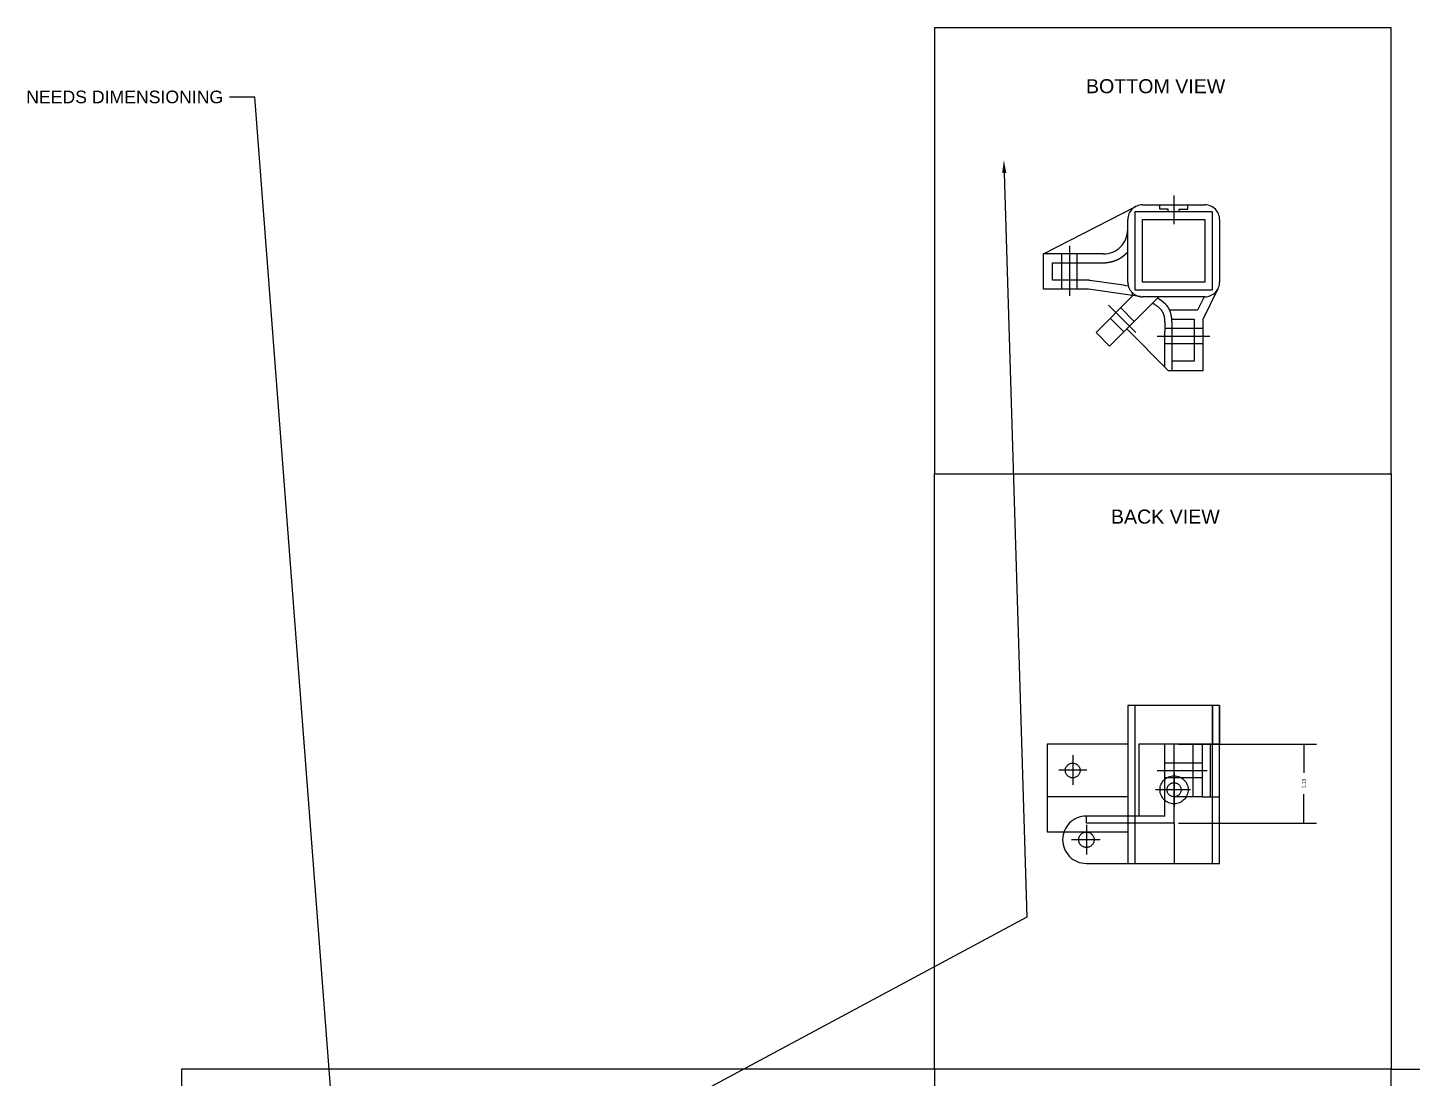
# Model space of a CAD drawing. Header units: inches. Extents: x 3.9 to 34.1, y 1.2 to 30.9.
# Drawn here: x 3.9 to 23.64, y 15.96 to 30.93 of the extents above; entities that cross this region are included whole.
import ezdxf
from ezdxf import colors
from ezdxf.entities.mleader import LeaderData, LeaderLine
from ezdxf.math import Vec2, Vec3

# ---------------------------------------------------------------- set-up
doc = ezdxf.new("R2010")
doc.units = ezdxf.units.IN
doc.header["$MEASUREMENT"] = 0
doc.linetypes.add('ACAD_ISO02W100', pattern=[15, 12, -3])
doc.linetypes.add('ACAD_ISO08W100', pattern=[36, 24, -3, 6, -3])
for name, color, linetype in [('Centerline', 5, 'ACAD_ISO08W100'), ('ortho boundary', 1, 'Continuous'), ('submerged layer', 3, 'ACAD_ISO02W100'), ('visible layer', 7, 'Continuous')]:
    doc.layers.add(name, color=color, linetype=linetype)
doc.styles.get("Standard").update_dxf_attribs({"font": 'arial.ttf'})
doc.dimstyles.get("Standard").update_dxf_attribs({"dimtxt": 0.05, "dimasz": 0.05, "dimexe": 0.18, "dimexo": 0.0625, "dimgap": 0.09, "dimtad": 0, "dimzin": 0, "dimdsep": 46, "dimtxsty": 'Standard', "dimblk": 'NONE', "dimcen": 0.09, "dimadec": 0, "dimazin": 0, "dimtfac": 1, "dimtix": 1, "dimtofl": 0, "dimtmove": 0, "dimatfit": 3, "dimldrblk": 'NONE', "dimfxl": 1, "dimtolj": 1, "dimtzin": 0, "dimarcsym": 0})

# ---------------------------------------------------------------- blocks, each defined once
blk = doc.blocks.new('*D39')
at = {"layer": 'Defpoints', "color": 0, "linetype": 'ACAD_ISO02W100', "transparency": 16777216}
for p in [(20.243, 20.72), (20.243, 19.595), (22.094, 19.595)]:
    blk.add_point(p, dxfattribs=at)
at = {"layer": 'ortho boundary', "color": 0, "linetype": 'ACAD_ISO02W100', "lineweight": -2, "transparency": 16777216}
for p, q in [((20.305, 20.72), (22.274, 20.72)), ((22.094, 20.72), (22.094, 20.31)), ((22.094, 19.595), (22.094, 20.005)), ((20.305, 19.595), (22.274, 19.595))]:
    blk.add_line(p, q, dxfattribs=at)
at = {"layer": 'ortho boundary', "color": 0, "linetype": 'ACAD_ISO02W100', "transparency": 16777216, "insert": (22.094, 20.158), "char_height": 0.05, "attachment_point": 5, "rotation": 90}
blk.add_mtext('\\A1;1.13', dxfattribs=at)
blk = doc.blocks.new('_None')

msp = doc.modelspace()

# ---------------------------------------------------------------- linework, layer by layer
at = {"layer": 'Centerline'}
msp.add_line((20.238, 28.54), (20.238, 28.131), dxfattribs=at)
at = {"layer": 'Centerline', "linetype": 'ACAD_ISO02W100'}
for p, q in [((18.753, 27.823), (18.753, 27.11)), ((19.31, 26.975), (19.699, 26.585)), ((20.003, 26.536), (20.752, 26.536)), ((18.798, 20.561), (18.798, 20.138)), ((19.001, 20.35), (18.602, 20.35)), ((20.003, 20.345), (20.716, 20.345)), ((20.243, 20.311), (20.243, 19.826)), ((20.478, 20.07), (19.977, 20.07)), ((18.993, 19.569), (18.993, 19.146)), ((19.188, 19.358), (18.779, 19.358))]:
    msp.add_line(p, q, dxfattribs=at)
at = {"layer": 'ortho boundary', "linetype": 'ACAD_ISO02W100'}
for p, q in [((16.828, 16.086), (16.828, 24.571)), ((23.338, 24.571), (23.338, 16.086)), ((16.828, 16.086), (6.093, 16.086)), ((6.093, 16.086), (6.093, 9.726)), ((23.338, 16.086), (34.072, 16.086))]:
    msp.add_line(p, q, dxfattribs=at)
at = {"layer": 'ortho boundary'}
msp.add_line((18.802, 20.35), (18.693, 20.35), dxfattribs=at)
at = {"layer": 'ortho boundary', "linetype": 'ACAD_ISO02W100'}
for points in [[(16.828, 24.571), (23.338, 24.571), (23.338, 30.931), (21.104, 30.931), (16.828, 30.931)], [(16.828, 9.726), (23.338, 9.726), (23.338, 16.086), (21.104, 16.086), (16.828, 16.086)]]:
    msp.add_lwpolyline(points, close=True, dxfattribs=at)
at = {"layer": 'submerged layer', "linetype": 'ACAD_ISO02W100'}
for p, q in [((20.038, 28.343), (20.038, 28.406)), ((20.158, 28.343), (20.038, 28.343)), ((20.158, 28.306), (20.158, 28.343)), ((20.318, 28.306), (20.318, 28.343)), ((20.318, 28.343), (20.438, 28.343)), ((20.438, 28.343), (20.438, 28.406)), ((18.643, 27.206), (18.643, 27.706)), ((18.863, 27.206), (18.863, 27.706)), ((19.482, 26.939), (19.68, 26.741)), ((19.332, 26.79), (19.53, 26.592)), ((20.659, 26.646), (20.11, 26.646)), ((20.659, 26.426), (20.109, 26.426)), ((19.683, 21.27), (19.683, 19.695)), ((20.793, 21.27), (20.793, 20.72)), ((20.793, 19.02), (20.793, 21.27)), ((20.243, 19.97), (20.243, 20.72)), ((20.513, 20.72), (20.513, 19.97)), ((20.763, 19.97), (20.763, 20.72)), ((20.643, 20.45), (20.113, 20.45)), ((20.643, 20.24), (20.113, 20.24)), ((19.583, 19.695), (19.583, 19.02)), ((19.683, 19.695), (19.683, 19.02)), ((18.674, 19.47), (19.583, 19.47))]:
    msp.add_line(p, q, dxfattribs=at)
at = {"layer": 'submerged layer'}
for p, q in [((19.793, 27.306), (19.793, 28.196)), ((19.793, 28.196), (20.683, 28.196)), ((20.683, 28.196), (20.683, 27.306)), ((20.683, 27.306), (19.793, 27.306))]:
    msp.add_line(p, q, dxfattribs=at)
at = {"layer": 'submerged layer', "linetype": 'ACAD_ISO02W100'}
for radius in [0.2, 0.1]:
    msp.add_circle((20.243, 20.07), radius, dxfattribs=at)
at = {"layer": 'visible layer', "linetype": 'ACAD_ISO02W100'}
for p, q in [((18.383, 27.706), (19.696, 28.382)), ((20.793, 28.306), (19.683, 28.306)), ((19.683, 28.306), (19.683, 27.196)), ((19.793, 28.406), (20.683, 28.406)), ((20.793, 27.196), (20.793, 28.306)), ((19.583, 27.306), (19.583, 28.196)), ((20.893, 28.196), (20.893, 27.306)), ((18.533, 27.706), (18.383, 27.706)), ((18.383, 27.206), (18.383, 27.706)), ((19.233, 27.706), (18.533, 27.706)), ((19.023, 27.206), (18.383, 27.206)), ((19.649, 27.114), (19.023, 27.206)), ((19.131, 26.588), (19.637, 27.094)), ((20.028, 27.096), (19.325, 26.394)), ((19.762, 27.098), (19.649, 27.114)), ((19.683, 27.196), (20.028, 27.196)), ((20.028, 27.096), (19.793, 27.096)), ((20.028, 27.196), (20.793, 27.196)), ((20.683, 27.096), (20.028, 27.096)), ((20.67, 27.096), (20.578, 26.906)), ((20.659, 26.776), (20.872, 27.214)), ((20.578, 26.906), (20.176, 26.906)), ((19.608, 26.676), (19.325, 26.394)), ((20.207, 26.776), (20.529, 26.776)), ((20.529, 26.776), (20.529, 26.176)), ((20.659, 26.046), (20.659, 26.776)), ((19.325, 26.394), (19.131, 26.588)), ((19.568, 26.637), (20.159, 26.046)), ((20.529, 26.176), (20.209, 26.176)), ((20.159, 26.046), (20.659, 26.046)), ((20.893, 21.27), (19.583, 21.27)), ((19.583, 21.27), (19.583, 19.695)), ((20.793, 19.02), (20.793, 21.27)), ((20.893, 19.02), (20.893, 21.27)), ((20.893, 21.27), (20.893, 20.72)), ((19.583, 20.72), (18.433, 20.72)), ((18.433, 20.72), (18.433, 19.97)), ((20.143, 20.72), (19.743, 20.72)), ((19.743, 20.72), (19.743, 19.695)), ((20.113, 19.695), (20.113, 20.72)), ((20.643, 20.72), (20.143, 20.72)), ((20.893, 20.72), (20.643, 20.72)), ((20.643, 20.72), (20.643, 19.97)), ((19.583, 19.97), (18.433, 19.97)), ((18.433, 19.97), (18.433, 19.47)), ((20.643, 19.97), (20.243, 19.97)), ((20.243, 19.595), (20.243, 19.97)), ((20.643, 19.97), (20.893, 19.97)), ((20.113, 19.695), (18.993, 19.695)), ((18.993, 19.595), (18.993, 19.695)), ((20.243, 19.595), (18.993, 19.595)), ((20.243, 19.595), (20.243, 19.02)), ((18.433, 19.47), (18.674, 19.47)), ((18.993, 19.02), (19.583, 19.02)), ((19.583, 19.02), (20.893, 19.02))]:
    msp.add_line(p, q, dxfattribs=at)
for centre, radius in [((18.798, 20.345), 0.105), ((18.993, 19.358), 0.11)]:
    msp.add_circle(centre, radius, dxfattribs=at)
for centre, radius, start, end in [((19.793, 28.196), 0.21, 90, 180), ((20.683, 28.196), 0.21, 0, 90), ((19.233, 28.056), 0.35, 270, 0), ((19.793, 27.306), 0.21, 180, 222.7213), ((20.683, 27.306), 0.21, 270, 0), ((19.602, 27.129), 0.05, 315, 42.7213), ((19.793, 27.306), 0.21, 222.7213, 270), ((18.993, 19.358), 0.338, 90, 270)]:
    msp.add_arc(centre, radius, start, end, dxfattribs=at)
for points, weights, knots in [([(18.508, 27.581), (18.749, 27.581), (18.991, 27.581), (19.233, 27.581), (19.368, 27.581), (19.491, 27.635), (19.583, 27.735)], [1, 1, 1, 1, 0.943627410455, 0.943627410455, 1], [3.018074, 3.018074, 3.018074, 3.018074, 4.018074, 4.018074, 4.018074, 4.846462, 4.846462, 4.846462, 4.846462]), ([(20.01, 27.078), (20.05, 27.054), (20.086, 27.026), (20.119, 26.993), (20.185, 26.927), (20.209, 26.821), (20.209, 26.728), (20.209, 26.68), (20.209, 26.633), (20.209, 26.586), (20.209, 26.406), (20.209, 26.226), (20.209, 26.046)], [0.98902953123, 0.987932119402, 0.991588942325, 1, 1, 1, 1, 1, 1, 1, 1, 1, 1], [0, 0, 0, 0, 0.2393, 0.2393, 0.2393, 0.520012, 0.520012, 0.520012, 0.661942, 0.661942, 0.661942, 1.661942, 1.661942, 1.661942, 1.661942])]:
    msp.add_rational_spline(points, weights, degree=3, knots=knots, dxfattribs=at)
msp.add_open_spline([(18.508, 27.331), (18.508, 27.414), (18.508, 27.497), (18.508, 27.581)], degree=3, dxfattribs=at)
for points, knots in [([(19.59, 27.249), (19.407, 27.276), (19.224, 27.303), (19.041, 27.329), (19.035, 27.33), (19.029, 27.331), (19.023, 27.331), (18.851, 27.331), (18.679, 27.331), (18.508, 27.331)], [0, 0, 0, 0, 1, 1, 1, 1.018074, 1.018074, 1.018074, 2.018074, 2.018074, 2.018074, 2.018074]), ([(19.937, 27.005), (19.944, 27.001), (19.951, 26.997), (19.958, 26.993), (19.99, 26.974), (20.02, 26.95), (20.06, 26.91), (20.077, 26.886), (20.099, 26.829), (20.105, 26.795), (20.112, 26.71), (20.109, 26.646), (20.109, 26.586), (20.109, 26.422), (20.109, 26.259), (20.109, 26.096)], [0, 0, 0, 0, 0.051237, 0.051237, 0.051237, 0.286099, 0.286099, 0.408343, 0.408343, 0.530587, 0.530587, 0.713179, 0.713179, 0.713179, 1.713179, 1.713179, 1.713179, 1.713179])]:
    msp.add_open_spline(points, degree=3, knots=knots, dxfattribs=at)

# ---------------------------------------------------------------- texts
at = {"layer": 'ortho boundary', "linetype": 'ACAD_ISO02W100', "char_height": 0.2, "attachment_point": 1}
for s, width, insert in [('BOTTOM VIEW', 3.75188, (18.987, 30.197)), ('BACK VIEW', 2.55186, (19.343, 24.063))]:
    msp.add_mtext_dynamic_manual_height_columns(s, width=width, gutter_width=1, heights=[0], dxfattribs=dict(at, insert=insert))

# ---------------------------------------------------------------- dimensions: what is measured, and where the dimension line sits
at = {"layer": 'ortho boundary', "linetype": 'ACAD_ISO02W100'}
dim = msp.add_linear_dim(base=(22.093862697, 19.595278105), p1=(20.242593399, 20.720278105), p2=(20.242593399, 19.595278105), angle=90, dimstyle='Standard', dxfattribs=at)
dim.commit()
dim.dimension.update_dxf_attribs({"geometry": '*D39', "text_midpoint": (22.093862697, 20.157778105)})

# ---------------------------------------------------------------- leaders
at = {"layer": 'ortho boundary'}
ml = msp.add_multileader_mtext('Standard', dxfattribs=at)
ml.set_content('NEEDS DIMENSIONING', color=256)
ml.set_leader_properties()
ml.build(insert=Vec2(0, 0))
ml.multileader.update_dxf_attribs({"dogleg_length": 0.36, "arrow_head_size": 0.18})
ctx = ml.context
ctx.base_point, ctx.char_height, ctx.arrow_head_size, ctx.landing_gap_size, ctx.plane_origin = Vec3(3.825, 29.943), 0.18, 0.18, 0.09, Vec3(17.817, 29.041)
ctx.text_align_type = 2
notes = []
notes.append((ctx, [(0, (1, 1, 0), (7.138, 29.943), (-1, 0), 0.36, [(2, [(17.817, 29.041), (18.144, 18.254), (8.431, 13.043)], 0, [])])]))
ctx.mtext.insert, ctx.mtext.alignment, ctx.mtext.flow_direction = Vec3(6.688, 30.034), 3, 5
for ctx, leaders in notes:
    for number, flags, end, landing, length, lines in leaders:
        leader = LeaderData()
        leader.index, (leader.has_last_leader_line, leader.has_dogleg_vector, leader.attachment_direction) = number, flags
        leader.last_leader_point, leader.dogleg_vector, leader.dogleg_length = Vec3(end), Vec3(landing), length
        for number, points, colour, breaks in lines:
            line = LeaderLine()
            line.index, line.vertices, line.color, line.breaks = number, Vec3.list(points), colors.encode_raw_color(colour), breaks
            leader.lines.append(line)
        ctx.leaders.append(leader)

doc.saveas('drawing.dxf')
